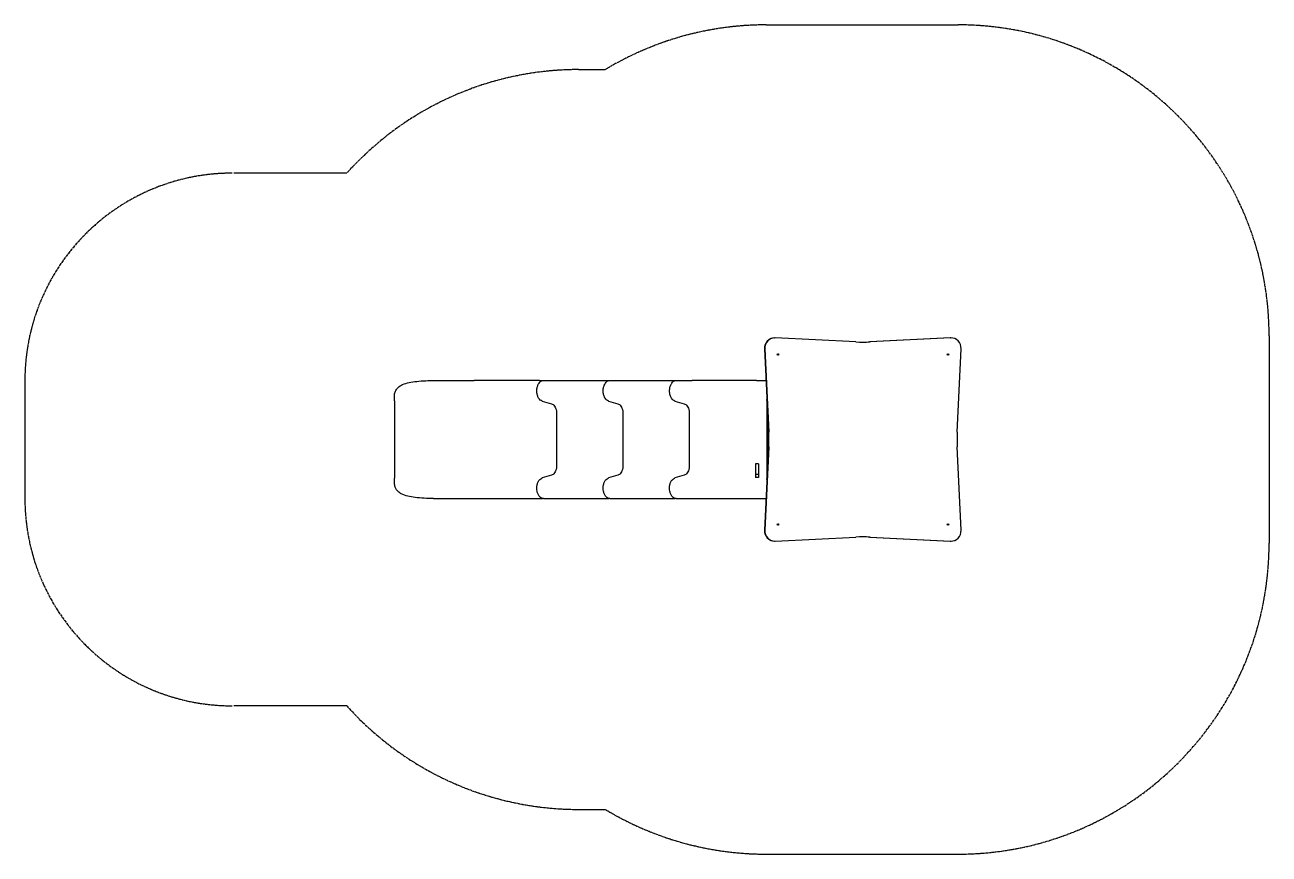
# Model space of a CAD drawing. Header units: millimetres. Extents: x 1166 to 7166, y 0 to 4000.
import ezdxf

# ---------------------------------------------------------------- set-up
doc = ezdxf.new("R2010")
doc.units = ezdxf.units.MM
doc.linetypes.add('AM_ISO08W050', pattern=[18, 12, -1.5, 3, -1.5])
doc.layers.add('AM_4', color=3, linetype='Continuous', lineweight=25)
doc.layers.add('AM_7', color=4, linetype='AM_ISO08W050', lineweight=25)

msp = doc.modelspace()

# ---------------------------------------------------------------- linework, layer by layer
at = {"layer": 'AM_4'}
for p, q in [((4781.1, 2490), (4782.6, 2490)), ((5173.3, 2470.8), (4784.9, 2489.9)), ((5628.8, 2489.9), (5240.5, 2470.8)), ((5630.3, 2489.9), (5242, 2470.8)), ((5631.1, 2490), (5632.6, 2490)), ((4732.8, 2437.6), (4751.3, 2035.6)), ((4734.4, 2437.6), (4752.8, 2035.6)), ((5662.4, 2035.6), (5680.9, 2437.6)), ((3137.3, 2284.6), (3333.2, 2284.6)), ((3647.7, 2284.6), (3333.2, 2284.6)), ((3647.7, 2284.6), (3662, 2284.6)), ((3666.8, 2284.6), (3982, 2284.6)), ((3986.7, 2284.6), (4302, 2284.6)), ((4306.7, 2284.6), (4383.2, 2284.6)), ((4694.1, 2284.6), (4383.2, 2284.6)), ((4694.1, 2284.6), (4739.9, 2284.6)), ((2948.3, 2186.5), (2948.3, 2210.4)), ((2948.3, 2186.5), (2948.3, 1813.5)), ((3660.9, 2185.4), (3705.5, 2172.7)), ((3980.9, 2185.4), (4025.5, 2172.7)), ((4300.9, 2185.4), (4345.4, 2172.7)), ((4744.1, 2188.3), (4744.1, 2192.5)), ((4744.1, 2188.3), (4744.1, 2175.5)), ((4744.1, 2175.5), (4744.1, 2123.3)), ((3730.3, 2123.3), (3730.3, 1876.7)), ((4050.2, 2123.3), (4050.2, 1876.7)), ((4370.2, 2123.3), (4370.2, 1876.7)), ((4744.1, 2123.3), (4744.1, 1876.7)), ((4746.1, 2148.9), (4746.1, 1851.1)), ((4751.3, 1964.4), (4732.8, 1562.4)), ((4752.8, 1964.4), (4734.4, 1562.4)), ((5680.9, 1562.4), (5662.4, 1964.4)), ((4704.1, 1881.9), (4689.1, 1881.9)), ((4689.1, 1881.9), (4689.1, 1831.9)), ((4704.1, 1881.9), (4704.1, 1831.9)), ((4744.1, 1876.7), (4744.1, 1824.5)), ((2948.3, 1789.6), (2948.3, 1813.5)), ((3705.5, 1827.3), (3660.9, 1814.6)), ((4025.5, 1827.3), (3980.9, 1814.6)), ((4345.4, 1827.3), (4300.9, 1814.6)), ((4704.1, 1831.9), (4689.1, 1831.9)), ((4689.1, 1831.9), (4689.1, 1816.9)), ((4704.1, 1816.9), (4689.1, 1816.9)), ((4704.1, 1831.9), (4704.1, 1816.9)), ((4744.1, 1824.5), (4744.1, 1811.7)), ((4744.1, 1807.5), (4744.1, 1811.7)), ((3137.3, 1715.4), (3333.2, 1715.4)), ((3333.2, 1715.4), (3647.7, 1715.4)), ((3647.7, 1715.4), (3662, 1715.4)), ((3666.8, 1715.4), (3982, 1715.4)), ((3986.7, 1715.4), (4302, 1715.4)), ((4306.7, 1715.4), (4383.2, 1715.4)), ((4383.2, 1715.4), (4694.1, 1715.4)), ((4694.1, 1715.4), (4739.9, 1715.4)), ((4781.1, 1510), (4782.6, 1510)), ((4784.9, 1510.1), (5173.3, 1529.2)), ((5240.5, 1529.2), (5628.8, 1510.1)), ((5242, 1529.2), (5630.3, 1510.1)), ((5631.1, 1510), (5632.6, 1510))]:
    msp.add_line(p, q, dxfattribs=at)
for centre, major_axis, start_param, end_param in [((4781.1, 2440), (0, 50), 0, 1.618266), ((4782.6, 2440), (0, 50), 6.235716, 7.901451), ((5207.6, 3220), (0, -750), 6.235716, 6.330655), ((5206.1, 3220), (0, -750), 0.001072, 0.047469), ((5631.1, 2440), (0, 50), 0, 0.047469), ((5632.6, 2440), (0, 50), 4.66492, 6.330655), ((5616.2, 2410), (0, -3.5), 0.231739, 2.909853), ((4027.7, 2000), (0, -750), 1.523327, 1.618266), ((4029.2, 2000), (0, -750), 1.523327, 1.618266), ((6386.1, 2000), (0, 750), 1.523327, 1.618266), ((4781.1, 1560), (0, -50), 4.66492, 6.283185), ((4782.6, 1560), (0, -50), 4.66492, 6.330655), ((5616.2, 1590), (0, -3.5), 0.231739, 2.909853), ((5632.6, 1560), (0, -50), 6.235716, 7.901451), ((5207.6, 780), (0, 750), 6.235716, 6.330655), ((5206.1, 780), (0, 750), 6.235716, 6.282114), ((5631.1, 1560), (0, -50), 6.235716, 6.283185)]:
    msp.add_ellipse(centre, major_axis=major_axis, ratio=0.965926, start_param=start_param, end_param=end_param, dxfattribs=at)
for centre in [(4797.6, 2410), (5617.7, 2410), (4797.6, 1590), (5617.7, 1590)]:
    msp.add_ellipse(centre, major_axis=(0, -3.5), ratio=0.965926, dxfattribs=at)
for points, knots in [([(2948.3, 2210.4), (2948.3, 2216.9), (2949.5, 2223.3), (2953.6, 2234.9), (2956.6, 2239.9), (2963.5, 2249.1), (2967.5, 2252.7), (2976.8, 2259.9), (2981.9, 2262.6), (2997.4, 2269.7), (3007.4, 2272.4), (3030, 2277.2), (3042.4, 2279.1), (3069.4, 2282), (3083.9, 2283.1), (3111.5, 2284.3), (3124.4, 2284.6), (3137.3, 2284.6)], [3.141593, 3.141593, 3.141593, 3.141593, 3.20289, 3.20289, 3.270091, 3.270091, 3.356678, 3.356678, 3.493198, 3.493198, 3.790168, 3.790168, 4.087137, 4.087137, 4.384107, 4.384107, 4.626442, 4.626442, 4.626442, 4.626442]), ([(3660.9, 2185.4), (3657.6, 2186.4), (3654.5, 2188.1), (3648.6, 2193), (3645.9, 2196.2), (3641.2, 2203.9), (3639.3, 2208.4), (3636.4, 2218.1), (3635.5, 2223.3), (3634.7, 2234), (3634.8, 2239.4), (3636.1, 2249.8), (3637.3, 2254.9), (3640.7, 2264.2), (3642.9, 2268.4), (3648.1, 2275.6), (3651.1, 2278.6), (3657.5, 2282.8), (3661, 2284.1), (3665.3, 2284.5), (3666, 2284.6), (3666.8, 2284.6)], [0.174533, 0.174533, 0.174533, 0.174533, 0.472706, 0.472706, 0.791941, 0.791941, 1.120504, 1.120504, 1.449126, 1.449126, 1.776847, 1.776847, 2.104722, 2.104722, 2.433601, 2.433601, 2.761145, 2.761145, 3.074428, 3.074428, 3.141593, 3.141593, 3.141593, 3.141593]), ([(3980.9, 2185.4), (3977.6, 2186.4), (3974.5, 2188.1), (3968.6, 2193), (3965.9, 2196.2), (3961.2, 2203.9), (3959.3, 2208.4), (3956.4, 2218.1), (3955.4, 2223.3), (3954.6, 2234), (3954.8, 2239.4), (3956.1, 2249.8), (3957.3, 2254.9), (3960.7, 2264.2), (3962.9, 2268.4), (3968.1, 2275.6), (3971.1, 2278.6), (3977.5, 2282.8), (3981, 2284.1), (3985.2, 2284.5), (3986, 2284.6), (3986.7, 2284.6)], [0.174533, 0.174533, 0.174533, 0.174533, 0.472706, 0.472706, 0.791941, 0.791941, 1.120504, 1.120504, 1.449126, 1.449126, 1.776847, 1.776847, 2.104722, 2.104722, 2.433601, 2.433601, 2.761145, 2.761145, 3.074428, 3.074428, 3.141593, 3.141593, 3.141593, 3.141593]), ([(4300.9, 2185.4), (4297.6, 2186.4), (4294.5, 2188.1), (4288.6, 2193), (4285.9, 2196.2), (4281.2, 2203.9), (4279.3, 2208.4), (4276.4, 2218.1), (4275.4, 2223.3), (4274.6, 2234), (4274.8, 2239.4), (4276.1, 2249.8), (4277.3, 2254.9), (4280.7, 2264.2), (4282.9, 2268.4), (4288.1, 2275.6), (4291.1, 2278.6), (4297.5, 2282.8), (4301, 2284.1), (4305.2, 2284.5), (4306, 2284.6), (4306.7, 2284.6)], [0.174533, 0.174533, 0.174533, 0.174533, 0.472706, 0.472706, 0.791941, 0.791941, 1.120504, 1.120504, 1.449126, 1.449126, 1.776847, 1.776847, 2.104722, 2.104722, 2.433601, 2.433601, 2.761145, 2.761145, 3.074428, 3.074428, 3.141593, 3.141593, 3.141593, 3.141593]), ([(2948.3, 2187.4), (2948.3, 2187.5), (2948.3, 2187.6), (2948.3, 2187.6), (2948.3, 2187.7), (2948.3, 2187.7), (2948.3, 2187.7), (2948.3, 2187.7)], [0.00000717, 0.00000717, 0.00000717, 0.00000717, 0.03524072, 0.03524072, 0.06797578, 0.06797578, 0.06804759, 0.06804759, 0.06804759, 0.06804759]), ([(3705.5, 2172.7), (3708, 2171.9), (3710.6, 2170.6), (3715.5, 2166.7), (3717.9, 2164.1), (3722.1, 2158), (3724, 2154.3), (3727, 2146.4), (3728.2, 2142), (3729.8, 2132.9), (3730.3, 2128.1), (3730.3, 2123.3)], [3.316126, 3.316126, 3.316126, 3.316126, 3.595378, 3.595378, 3.874631, 3.874631, 4.153884, 4.153884, 4.433136, 4.433136, 4.712389, 4.712389, 4.712389, 4.712389]), ([(4025.5, 2172.7), (4028, 2171.9), (4030.6, 2170.6), (4035.5, 2166.7), (4037.9, 2164.1), (4042.1, 2158), (4043.9, 2154.3), (4047, 2146.4), (4048.2, 2142), (4049.8, 2132.9), (4050.2, 2128.1), (4050.2, 2123.3)], [3.316126, 3.316126, 3.316126, 3.316126, 3.595378, 3.595378, 3.874631, 3.874631, 4.153884, 4.153884, 4.433136, 4.433136, 4.712389, 4.712389, 4.712389, 4.712389]), ([(4345.4, 2172.7), (4348, 2171.9), (4350.6, 2170.6), (4355.5, 2166.7), (4357.8, 2164.1), (4362.1, 2158), (4363.9, 2154.3), (4367, 2146.4), (4368.2, 2142), (4369.8, 2132.9), (4370.2, 2128.1), (4370.2, 2123.3)], [3.316126, 3.316126, 3.316126, 3.316126, 3.595378, 3.595378, 3.874631, 3.874631, 4.153884, 4.153884, 4.433136, 4.433136, 4.712389, 4.712389, 4.712389, 4.712389]), ([(3730.3, 1876.7), (3730.3, 1871.9), (3729.8, 1867.1), (3728.2, 1858), (3727, 1853.6), (3724, 1845.7), (3722.1, 1842), (3717.9, 1835.9), (3715.5, 1833.3), (3710.6, 1829.4), (3708, 1828.1), (3705.5, 1827.3)], [4.712389, 4.712389, 4.712389, 4.712389, 4.991642, 4.991642, 5.270894, 5.270894, 5.550147, 5.550147, 5.8294, 5.8294, 6.108652, 6.108652, 6.108652, 6.108652]), ([(4050.2, 1876.7), (4050.2, 1871.9), (4049.8, 1867.1), (4048.2, 1858), (4047, 1853.6), (4043.9, 1845.7), (4042.1, 1842), (4037.9, 1835.9), (4035.5, 1833.3), (4030.6, 1829.4), (4028, 1828.1), (4025.5, 1827.3)], [4.712389, 4.712389, 4.712389, 4.712389, 4.991642, 4.991642, 5.270894, 5.270894, 5.550147, 5.550147, 5.8294, 5.8294, 6.108652, 6.108652, 6.108652, 6.108652]), ([(4370.2, 1876.7), (4370.2, 1871.9), (4369.8, 1867.1), (4368.2, 1858), (4367, 1853.6), (4363.9, 1845.7), (4362.1, 1842), (4357.8, 1835.9), (4355.5, 1833.3), (4350.6, 1829.4), (4348, 1828.1), (4345.4, 1827.3)], [4.712389, 4.712389, 4.712389, 4.712389, 4.991642, 4.991642, 5.270894, 5.270894, 5.550147, 5.550147, 5.8294, 5.8294, 6.108652, 6.108652, 6.108652, 6.108652]), ([(2948.3, 1812.3), (2948.3, 1812.3), (2948.3, 1812.3), (2948.3, 1812.4), (2948.3, 1812.4), (2948.3, 1812.4), (2948.3, 1812.5), (2948.3, 1812.6)], [0.11823766, 0.11823766, 0.11823766, 0.11823766, 0.13283577, 0.13283577, 0.15344265, 0.15344265, 0.18636655, 0.18636655, 0.18636655, 0.18636655]), ([(3666.8, 1715.4), (3663.5, 1715.4), (3660.2, 1716.2), (3653.9, 1719.3), (3650.9, 1721.6), (3645.4, 1727.7), (3643, 1731.5), (3638.9, 1740.2), (3637.4, 1745), (3635.3, 1755.2), (3634.8, 1760.6), (3634.9, 1771.2), (3635.4, 1776.6), (3637.6, 1786.7), (3639.2, 1791.5), (3643.4, 1800.1), (3645.9, 1803.8), (3651.7, 1809.9), (3654.9, 1812.3), (3659.2, 1814), (3660.1, 1814.3), (3660.9, 1814.6)], [6.283185, 6.283185, 6.283185, 6.283185, 6.575404, 6.575404, 6.882056, 6.882056, 7.206932, 7.206932, 7.535974, 7.535974, 7.864153, 7.864153, 8.19179, 8.19179, 8.520033, 8.520033, 8.849063, 8.849063, 9.173126, 9.173126, 9.250245, 9.250245, 9.250245, 9.250245]), ([(3986.7, 1715.4), (3983.5, 1715.4), (3980.2, 1716.2), (3973.9, 1719.3), (3970.9, 1721.6), (3965.4, 1727.7), (3962.9, 1731.5), (3958.9, 1740.2), (3957.4, 1745), (3955.3, 1755.2), (3954.8, 1760.6), (3954.8, 1771.2), (3955.4, 1776.6), (3957.6, 1786.7), (3959.2, 1791.5), (3963.4, 1800.1), (3965.9, 1803.8), (3971.7, 1809.9), (3974.9, 1812.3), (3979.2, 1814), (3980.1, 1814.3), (3980.9, 1814.6)], [6.283185, 6.283185, 6.283185, 6.283185, 6.575404, 6.575404, 6.882056, 6.882056, 7.206932, 7.206932, 7.535974, 7.535974, 7.864153, 7.864153, 8.19179, 8.19179, 8.520033, 8.520033, 8.849063, 8.849063, 9.173126, 9.173126, 9.250245, 9.250245, 9.250245, 9.250245]), ([(4306.7, 1715.4), (4303.4, 1715.4), (4300.2, 1716.2), (4293.9, 1719.3), (4290.9, 1721.6), (4285.4, 1727.7), (4282.9, 1731.5), (4278.9, 1740.2), (4277.3, 1745), (4275.3, 1755.2), (4274.8, 1760.6), (4274.8, 1771.2), (4275.4, 1776.6), (4277.6, 1786.7), (4279.2, 1791.5), (4283.4, 1800.1), (4285.9, 1803.8), (4291.7, 1809.9), (4294.9, 1812.3), (4299.2, 1814), (4300, 1814.3), (4300.9, 1814.6)], [0, 0, 0, 0, 0.292219, 0.292219, 0.598871, 0.598871, 0.923747, 0.923747, 1.252788, 1.252788, 1.580968, 1.580968, 1.908605, 1.908605, 2.236847, 2.236847, 2.565878, 2.565878, 2.889941, 2.889941, 2.96706, 2.96706, 2.96706, 2.96706]), ([(3137.3, 1715.4), (3121.4, 1715.4), (3105.8, 1715.8), (3075.8, 1717.5), (3061.6, 1718.7), (3035.4, 1722), (3023.5, 1724), (3001.7, 1729.3), (2991.9, 1732), (2976.3, 1740.7), (2971.4, 1743.7), (2961.2, 1753.5), (2955.8, 1760.1), (2949.7, 1775.5), (2948.3, 1782.5), (2948.3, 1789.6)], [1.656744, 1.656744, 1.656744, 1.656744, 1.953713, 1.953713, 2.250683, 2.250683, 2.547653, 2.547653, 2.844623, 2.844623, 2.965612, 2.965612, 3.074626, 3.074626, 3.141593, 3.141593, 3.141593, 3.141593])]:
    msp.add_open_spline(points, degree=3, knots=knots, dxfattribs=at)
for points in [[(3662, 2284.6), (3662.8, 2284.6), (3663.6, 2284.5), (3664.4, 2284.5)], [(3982, 2284.6), (3982.8, 2284.6), (3983.6, 2284.5), (3984.4, 2284.5)], [(4302, 2284.6), (4302.8, 2284.6), (4303.6, 2284.5), (4304.4, 2284.5)], [(2948.3, 2186.5), (2948.3, 2186.8), (2948.3, 2187.1), (2948.3, 2187.4)], [(2948.3, 1812.6), (2948.3, 1812.9), (2948.3, 1813.2), (2948.3, 1813.5)], [(3664.4, 1715.5), (3663.6, 1715.5), (3662.8, 1715.4), (3662, 1715.4)], [(3984.4, 1715.5), (3983.6, 1715.5), (3982.8, 1715.4), (3982, 1715.4)], [(4304.4, 1715.5), (4303.6, 1715.5), (4302.8, 1715.4), (4302, 1715.4)]]:
    msp.add_open_spline(points, degree=3, dxfattribs=at)
at = {"layer": 'AM_7'}
for p, q in [((4740.1, 4000), (5666.1, 4000)), ((3836.2, 3784.3), (3965, 3784.3)), ((2718.5, 3284.6), (2173.9, 3284.6)), ((7166.1, 2500), (7166.1, 1500)), ((1166.1, 2284.6), (1166.1, 1715.4)), ((2718.5, 715.4), (2173.9, 715.4)), ((3836.2, 215.7), (3965, 215.7)), ((4740.1, 0), (5666.1, 0))]:
    msp.add_line(p, q, dxfattribs=at)
for centre, radius, start, end in [((4740.1, 2500), 1500, 90, 121.11047), ((5666.1, 2500), 1500, 0, 90), ((3836.2, 2284.3), 1500, 90, 138.17284), ((2166.1, 2284.6), 1000, 90, 180), ((2166.1, 1715.4), 1000, 180, 270), ((5666.1, 1500), 1500, 270, 0), ((3836.2, 1715.7), 1500, 221.82716, 270), ((4740.1, 1500), 1500, 238.88953, 270)]:
    msp.add_arc(centre, radius, start, end, dxfattribs=at)

doc.saveas('drawing.dxf')
